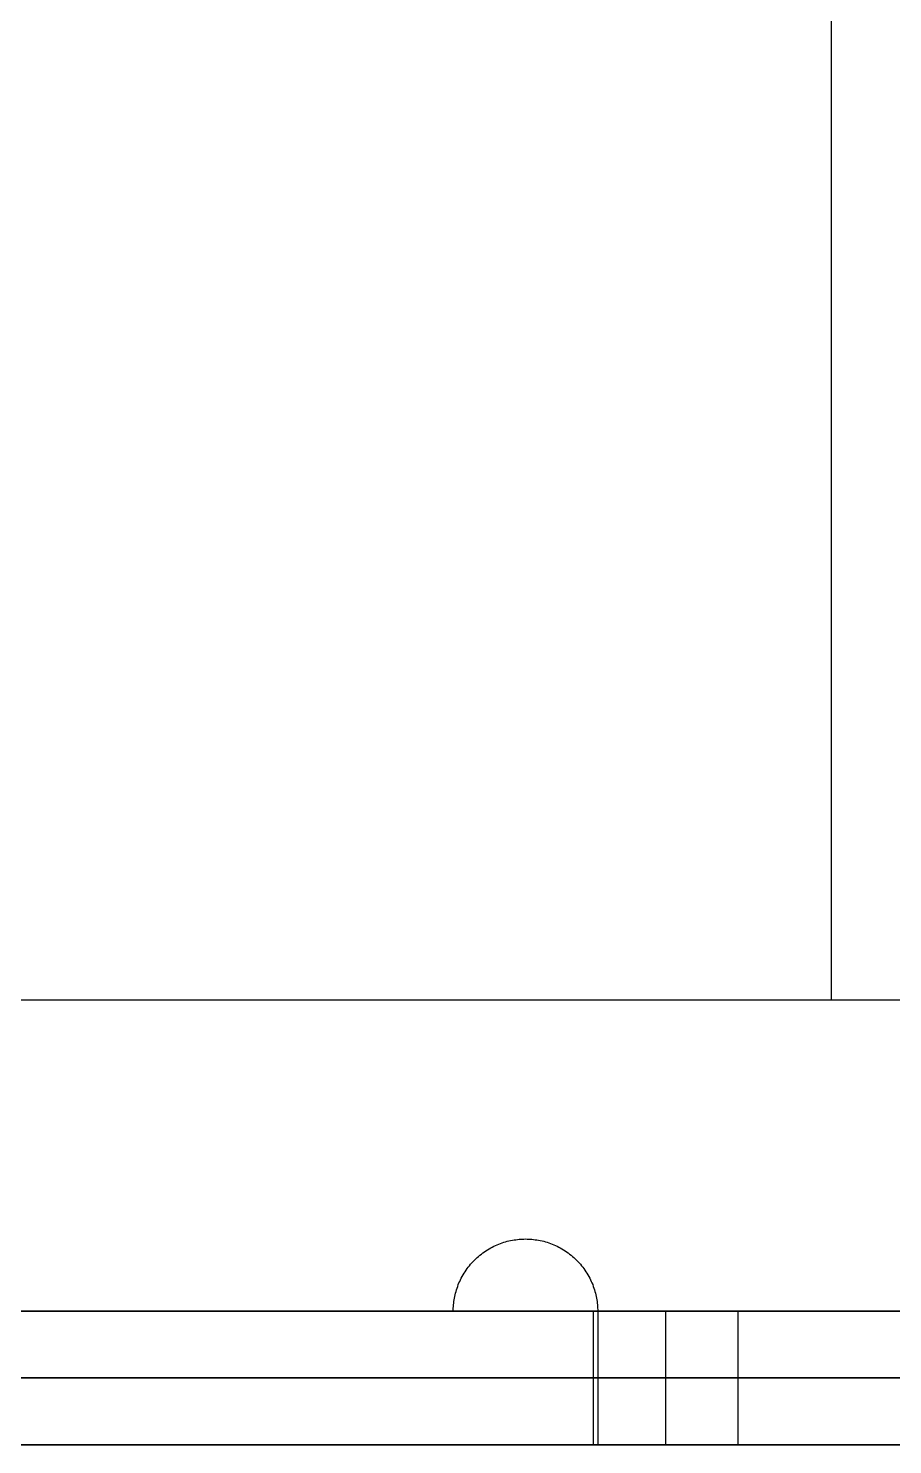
# Model space of a CAD drawing. Header units: millimetres. Extents: x -3003 to 2440, y -88 to 1748.
# Drawn here: x -2963.7 to -2924.8, y 630.9 to 694.6 of the extents above; entities that cross this region are included whole.
import ezdxf

# ---------------------------------------------------------------- set-up
doc = ezdxf.new("R2010")
doc.units = ezdxf.units.MM
doc.header["$MEASUREMENT"] = 0
doc.layers.add('ASSEMBLY', color=7, linetype='Continuous', true_color=0x000000)

msp = doc.modelspace()

# ---------------------------------------------------------------- linework, layer by layer
at = {"layer": 'ASSEMBLY'}
for p, q in [((-2927.55, 650.865), (-2927.55, 740.865)), ((-2927.55, 650.865, 6), (-2927.55, 740.865, 6)), ((-2552.55, 636.865, 321), (-3002.55, 636.865, 321)), ((-2552.55, 630.865, 321), (-3002.55, 630.865, 321))]:
    msp.add_line(p, q, dxfattribs=at)
for points in [[(-2972.55, 650.865), (-2927.55, 650.865), (-2882.55, 650.865)], [(-2972.55, 650.865, 6), (-2927.55, 650.865, 6), (-2882.55, 650.865, 6)], [(-2972.55, 650.865, 3), (-2927.55, 650.865, 3), (-2882.55, 650.865, 3)], [(-2927.55, 650.865), (-2927.55, 650.865, 3), (-2927.55, 650.865, 6)], [(-2941.314, 640.115, 6), (-2941.314, 640.115, 9), (-2941.314, 640.115, 12)], [(-2996.55, 636.865, 6), (-2970.557, 636.865, 6), (-2944.564, 636.865, 6)], [(-2996.55, 636.865, 12), (-2970.557, 636.865, 12), (-2944.564, 636.865, 12)], [(-2996.55, 636.865, 9), (-2970.557, 636.865, 9), (-2944.564, 636.865, 9)], [(-2558.55, 636.865, 636), (-2777.55, 636.865, 636), (-2996.55, 636.865, 636)], [(-2996.55, 636.865, 6), (-2967.407, 636.865, 6), (-2938.264, 636.865, 6)], [(-2944.564, 636.865, 6), (-2944.564, 636.865, 9), (-2944.564, 636.865, 12)], [(-2938.264, 636.865, 6), (-2938.264, 633.865, 6), (-2938.264, 630.865, 6)], [(-2938.264, 636.865, 6), (-2938.264, 636.865, 9), (-2938.264, 636.865, 12)], [(-2938.264, 636.865, 12), (-2938.264, 633.865, 12), (-2938.264, 630.865, 12)], [(-2938.264, 636.865, 9), (-2938.264, 633.865, 9), (-2938.264, 630.865, 9)], [(-2938.064, 636.865, 6), (-2938.064, 636.865, 9), (-2938.064, 636.865, 12)], [(-2938.064, 636.865, 6), (-2938.064, 633.865, 6), (-2938.064, 630.865, 6)], [(-2938.064, 636.865, 12), (-2938.064, 633.865, 12), (-2938.064, 630.865, 12)], [(-2938.064, 636.865, 9), (-2938.064, 633.865, 9), (-2938.064, 630.865, 9)], [(-2935.014, 636.865, 15.25), (-2935.014, 633.865, 15.25), (-2935.014, 630.865, 15.25)], [(-2931.764, 636.865, 12), (-2931.764, 633.865, 12), (-2931.764, 630.865, 12)], [(-2931.764, 636.865, 12), (-2906.121, 636.865, 12), (-2880.478, 636.865, 12)], [(-2558.55, 633.865, 636), (-2777.55, 633.865, 636), (-2996.55, 633.865, 636)], [(-2996.55, 633.865, 6), (-2967.407, 633.865, 6), (-2938.264, 633.865, 6)], [(-2938.264, 633.865, 6), (-2938.264, 633.865, 9), (-2938.264, 633.865, 12)], [(-2938.064, 633.865, 6), (-2938.064, 633.865, 9), (-2938.064, 633.865, 12)], [(-2931.764, 633.865, 12), (-2906.121, 633.865, 12), (-2880.478, 633.865, 12)], [(-2558.55, 630.865, 636), (-2777.55, 630.865, 636), (-2996.55, 630.865, 636)], [(-2996.55, 630.865, 6), (-2967.407, 630.865, 6), (-2938.264, 630.865, 6)], [(-2938.264, 630.865, 6), (-2938.264, 630.865, 9), (-2938.264, 630.865, 12)], [(-2938.064, 630.865, 6), (-2938.064, 630.865, 9), (-2938.064, 630.865, 12)], [(-2938.064, 630.865, 6), (-2906.121, 630.865, 6), (-2874.178, 630.865, 6)], [(-2938.064, 630.865, 12), (-2906.121, 630.865, 12), (-2874.178, 630.865, 12)], [(-2938.064, 630.865, 9), (-2906.121, 630.865, 9), (-2874.178, 630.865, 9)], [(-2931.764, 630.865, 12), (-2906.121, 630.865, 12), (-2880.478, 630.865, 12)]]:
    msp.add_open_spline(points, degree=2, dxfattribs=at)
for points, knots in [([(-2944.564, 636.865, 6), (-2944.564, 640.115, 6), (-2941.314, 640.115, 6), (-2938.064, 640.115, 6), (-2938.064, 636.865, 6)], [-104.248526, -104.248526, -104.248526, -99.143438, -99.143438, -94.03835, -94.03835, -94.03835]), ([(-2944.564, 636.865, 12), (-2944.564, 640.115, 12), (-2941.314, 640.115, 12), (-2938.064, 640.115, 12), (-2938.064, 636.865, 12)], [-104.248526, -104.248526, -104.248526, -99.143438, -99.143438, -94.03835, -94.03835, -94.03835]), ([(-2944.564, 636.865, 9), (-2944.564, 640.115, 9), (-2941.314, 640.115, 9), (-2938.064, 640.115, 9), (-2938.064, 636.865, 9)], [-104.248526, -104.248526, -104.248526, -99.143438, -99.143438, -94.03835, -94.03835, -94.03835]), ([(-2938.264, 636.865, 12), (-2938.264, 636.865, 15.25), (-2935.014, 636.865, 15.25), (-2931.764, 636.865, 15.25), (-2931.764, 636.865, 12)], [-189.041135, -189.041135, -189.041135, -183.936046, -183.936046, -178.830958, -178.830958, -178.830958]), ([(-2938.264, 633.865, 12), (-2938.264, 633.865, 15.25), (-2935.014, 633.865, 15.25), (-2931.764, 633.865, 15.25), (-2931.764, 633.865, 12)], [-189.041135, -189.041135, -189.041135, -183.936046, -183.936046, -178.830958, -178.830958, -178.830958]), ([(-2938.264, 630.865, 12), (-2938.264, 630.865, 15.25), (-2935.014, 630.865, 15.25), (-2931.764, 630.865, 15.25), (-2931.764, 630.865, 12)], [-189.041135, -189.041135, -189.041135, -183.936046, -183.936046, -178.830958, -178.830958, -178.830958])]:
    msp.add_rational_spline(points, [1, 0.707106781187, 1, 0.707106781187, 1], degree=2, knots=knots, dxfattribs=at)

doc.saveas('drawing.dxf')
